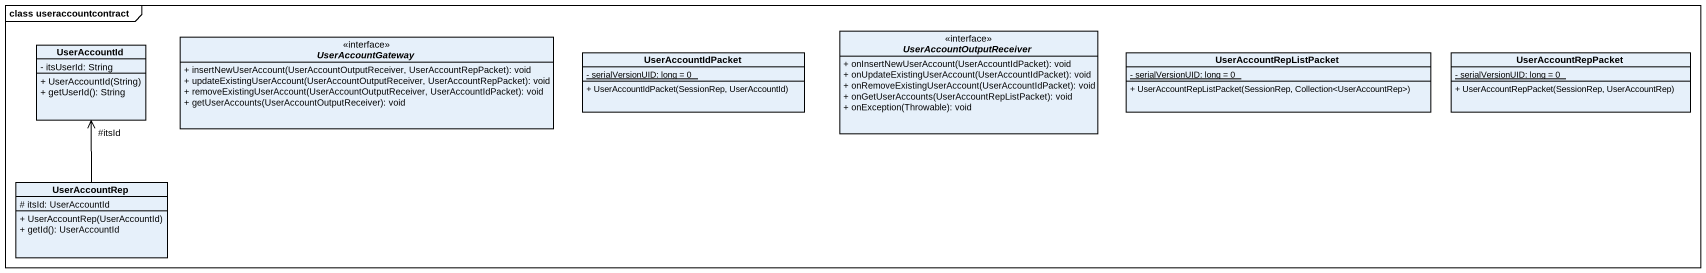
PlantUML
@startuml
mainframe class useraccountcontract
hide circle
hide empty members
skinparam classAttributeIconSize 0
class UserAccountId {
  - itsUserId: String
  + UserAccountId(String)
  + getUserId(): String
}
interface UserAccountGateway <<interface>> {
  + insertNewUserAccount(UserAccountOutputReceiver, UserAccountRepPacket): void
  + updateExistingUserAccount(UserAccountOutputReceiver, UserAccountRepPacket): void
  + removeExistingUserAccount(UserAccountOutputReceiver, UserAccountIdPacket): void
  + getUserAccounts(UserAccountOutputReceiver): void
}
class UserAccountIdPacket {
  {static} - serialVersionUID: long = 0
  + UserAccountIdPacket(SessionRep, UserAccountId)
}
interface UserAccountOutputReceiver <<interface>> {
  + onInsertNewUserAccount(UserAccountIdPacket): void
  + onUpdateExistingUserAccount(UserAccountIdPacket): void
  + onRemoveExistingUserAccount(UserAccountIdPacket): void
  + onGetUserAccounts(UserAccountRepListPacket): void
  + onException(Throwable): void
}
class UserAccountRepListPacket {
  {static} - serialVersionUID: long = 0
  + UserAccountRepListPacket(SessionRep, Collection<UserAccountRep>)
}
class UserAccountRepPacket {
  {static} - serialVersionUID: long = 0
  + UserAccountRepPacket(SessionRep, UserAccountRep)
}
class UserAccountRep {
  # itsId: UserAccountId
  + UserAccountRep(UserAccountId)
  + getId(): UserAccountId
}
UserAccountRep -up-> "#itsId" UserAccountId
@enduml
